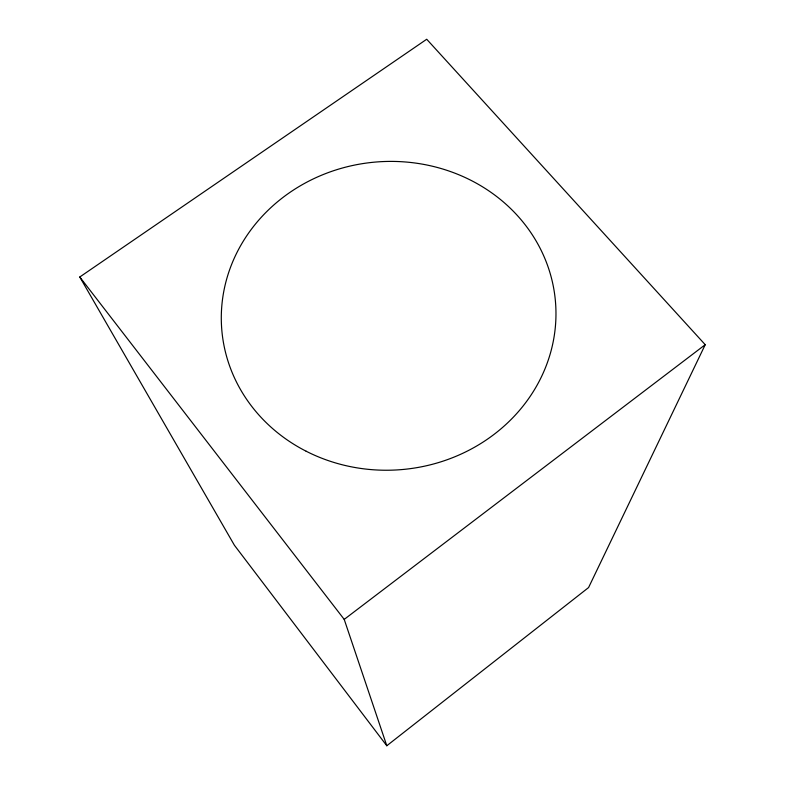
<?xml version="1.0" encoding="UTF-8"?>
<svg xmlns="http://www.w3.org/2000/svg" width="785" height="785" viewBox="0 0 785 785"><rect width="100%" height="100%" fill="white"/><g stroke="black" fill="none" stroke-linecap="round" stroke-linejoin="round"><path stroke-width="1.18" d="M705.224 344.693L588.573 587.563L386.799 745.75L234.401 545.241L79.776 276.997L426.716 39.25L705.224 344.693L344.213 619.394L386.799 745.75M79.776 276.997L344.213 619.394M306.14 451.218A167.431 154.321 -4.9 0 0 555.966 312.41A167.431 154.321 -4.9 0 0 303.775 183.827A167.431 154.321 -4.9 0 0 306.14 451.218"/></g></svg>
